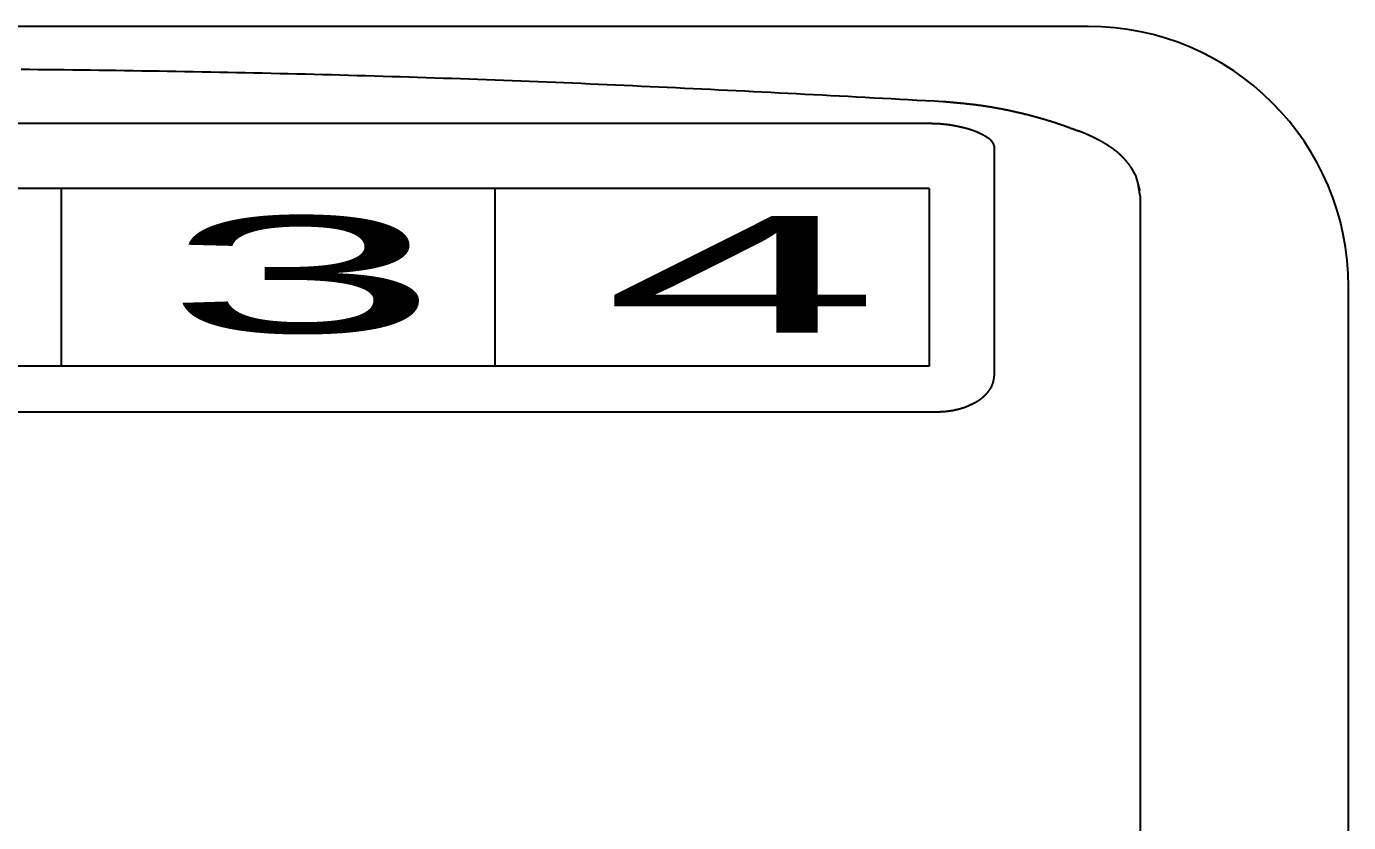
# Model space of a CAD drawing. Extents: x 79 to 365, y 158 to 362.
# Drawn here: x 130.68 to 153.53, y 342.99 to 356.74 of the extents above; entities that cross this region are included whole.
import ezdxf

# ---------------------------------------------------------------- set-up
doc = ezdxf.new("R2010")
doc.units = 0
doc.layers.get('0').update_dxf_attribs({"linetype": 'CONTINUOUS'})
doc.styles.add('MSゴシック', font='txt')

msp = doc.modelspace()

# ---------------------------------------------------------------- linework, layer by layer
at = {"color": 7, "linetype": 'CONTINUOUS'}
for p, q in [((149.031, 356.744), (106.031, 356.744)), ((146.281, 353.944), (108.781, 353.944)), ((149.931, 353.816), (149.931, 334.499)), ((153.531, 308.244), (153.531, 352.244))]:
    msp.add_line(p, q, dxfattribs=at)
at = {"linetype": 'CONTINUOUS'}
for p, q in [((146.179, 355.065), (108.883, 355.065)), ((147.413, 350.74), (147.413, 354.661)), ((131.281, 350.877), (131.281, 353.944)), ((138.781, 350.877), (138.781, 353.944)), ((146.281, 353.944), (146.281, 350.877)), ((149.931, 353.816), (149.898, 353.985)), ((146.281, 350.877), (108.781, 350.877)), ((108.873, 350.088), (146.189, 350.088))]:
    msp.add_line(p, q, dxfattribs=at)
at = {"color": 7}
for points in [[(130.585, 356.005, 0), (130.734, 356.004, 0), (130.883, 356.002, 0), (131.032, 356.001, 0), (131.181, 355.999, 0), (131.33, 355.998, 0), (131.479, 355.996, 0), (131.628, 355.994, 0), (131.777, 355.992, 0), (131.926, 355.99, 0), (132.075, 355.988, 0), (132.224, 355.986, 0), (132.373, 355.984, 0), (132.522, 355.982, 0), (132.671, 355.98, 0), (132.82, 355.977, 0), (132.969, 355.975, 0), (133.118, 355.973, 0), (133.267, 355.97, 0), (133.416, 355.967, 0), (133.565, 355.965, 0), (133.714, 355.962, 0), (133.863, 355.959, 0), (134.012, 355.956, 0), (134.161, 355.953, 0), (134.31, 355.95, 0), (134.459, 355.947, 0), (134.608, 355.944, 0), (134.757, 355.941, 0), (134.906, 355.937, 0), (135.055, 355.934, 0), (135.204, 355.93, 0), (135.352, 355.927, 0), (135.501, 355.923, 0), (135.65, 355.919, 0), (135.799, 355.915, 0), (135.948, 355.912, 0), (136.097, 355.908, 0), (136.246, 355.903, 0), (136.395, 355.899, 0), (136.544, 355.895, 0), (136.693, 355.891, 0), (136.842, 355.886, 0), (136.991, 355.882, 0), (137.14, 355.877, 0), (137.289, 355.873, 0), (137.437, 355.868, 0), (137.586, 355.863, 0), (137.735, 355.858, 0), (137.884, 355.853, 0), (138.033, 355.848, 0), (138.182, 355.843, 0), (138.331, 355.838, 0), (138.48, 355.832, 0), (138.629, 355.827, 0), (138.778, 355.821, 0), (138.926, 355.816, 0), (139.075, 355.81, 0), (139.224, 355.804, 0), (139.373, 355.799, 0), (139.522, 355.793, 0), (139.671, 355.787, 0), (139.82, 355.78, 0), (139.968, 355.774, 0), (140.117, 355.768, 0), (140.266, 355.762, 0), (140.415, 355.755, 0), (140.564, 355.749, 0), (140.713, 355.742, 0), (140.862, 355.735, 0), (141.01, 355.729, 0), (141.159, 355.722, 0), (141.308, 355.715, 0), (141.457, 355.708, 0), (141.606, 355.701, 0), (141.755, 355.694, 0), (141.903, 355.687, 0), (142.052, 355.68, 0), (142.201, 355.673, 0), (142.35, 355.666, 0), (142.499, 355.658, 0), (142.647, 355.651, 0), (142.796, 355.644, 0), (142.945, 355.636, 0), (143.094, 355.629, 0), (143.243, 355.621, 0), (143.391, 355.614, 0), (143.54, 355.606, 0), (143.689, 355.599, 0), (143.838, 355.591, 0), (143.987, 355.583, 0), (144.135, 355.576, 0), (144.284, 355.568, 0), (144.433, 355.56, 0), (144.582, 355.552, 0), (144.731, 355.544, 0), (144.879, 355.537, 0), (145.028, 355.529, 0), (145.177, 355.521, 0), (145.326, 355.513, 0), (145.474, 355.505, 0), (145.623, 355.497, 0), (145.772, 355.489, 0), (145.921, 355.481, 0), (146.07, 355.473, 0), (146.218, 355.465, 0), (146.367, 355.457, 0), (146.516, 355.449, 0)], [(146.516, 355.449, 0), (146.527, 355.449, 0), (146.538, 355.448, 0), (146.548, 355.447, 0), (146.559, 355.446, 0), (146.57, 355.445, 0), (146.581, 355.444, 0), (146.592, 355.443, 0), (146.603, 355.442, 0), (146.613, 355.441, 0), (146.624, 355.44, 0), (146.635, 355.439, 0), (146.646, 355.438, 0), (146.657, 355.437, 0), (146.668, 355.436, 0), (146.678, 355.435, 0), (146.689, 355.434, 0), (146.7, 355.433, 0), (146.711, 355.432, 0), (146.722, 355.431, 0), (146.733, 355.43, 0), (146.743, 355.43, 0), (146.754, 355.429, 0), (146.765, 355.427, 0), (146.776, 355.426, 0), (146.787, 355.425, 0), (146.797, 355.424, 0), (146.808, 355.423, 0), (146.819, 355.422, 0), (146.83, 355.421, 0), (146.841, 355.42, 0), (146.851, 355.419, 0), (146.862, 355.418, 0), (146.873, 355.417, 0), (146.884, 355.416, 0), (146.895, 355.415, 0), (146.906, 355.414, 0), (146.916, 355.413, 0), (146.927, 355.411, 0), (146.938, 355.41, 0), (146.949, 355.409, 0), (146.96, 355.408, 0), (146.97, 355.407, 0), (146.981, 355.406, 0), (146.992, 355.404, 0), (147.003, 355.403, 0), (147.014, 355.402, 0), (147.024, 355.401, 0), (147.035, 355.399, 0), (147.046, 355.398, 0), (147.057, 355.397, 0), (147.067, 355.396, 0), (147.078, 355.394, 0), (147.089, 355.393, 0), (147.1, 355.392, 0), (147.111, 355.39, 0), (147.121, 355.389, 0), (147.132, 355.387, 0), (147.143, 355.386, 0), (147.154, 355.384, 0), (147.164, 355.383, 0), (147.175, 355.382, 0), (147.186, 355.38, 0), (147.197, 355.379, 0), (147.207, 355.377, 0), (147.218, 355.375, 0), (147.229, 355.374, 0), (147.24, 355.372, 0), (147.25, 355.371, 0), (147.261, 355.369, 0), (147.272, 355.367, 0), (147.283, 355.366, 0), (147.293, 355.364, 0), (147.304, 355.362, 0), (147.315, 355.361, 0), (147.325, 355.359, 0), (147.336, 355.357, 0), (147.347, 355.355, 0), (147.358, 355.354, 0), (147.368, 355.352, 0), (147.379, 355.35, 0), (147.39, 355.348, 0), (147.4, 355.346, 0), (147.411, 355.345, 0), (147.422, 355.343, 0), (147.433, 355.341, 0), (147.443, 355.339, 0), (147.454, 355.337, 0), (147.465, 355.335, 0), (147.475, 355.333, 0), (147.486, 355.331, 0), (147.497, 355.329, 0), (147.507, 355.327, 0), (147.518, 355.325, 0), (147.529, 355.323, 0), (147.539, 355.321, 0), (147.55, 355.319, 0), (147.561, 355.317, 0), (147.571, 355.314, 0), (147.582, 355.312, 0), (147.593, 355.31, 0), (147.603, 355.308, 0), (147.614, 355.306, 0), (147.625, 355.304, 0), (147.635, 355.301, 0), (147.646, 355.299, 0), (147.657, 355.297, 0), (147.667, 355.295, 0), (147.678, 355.292, 0), (147.688, 355.29, 0), (147.699, 355.288, 0), (147.71, 355.285, 0), (147.72, 355.283, 0), (147.731, 355.281, 0), (147.741, 355.278, 0), (147.752, 355.276, 0), (147.763, 355.274, 0), (147.773, 355.271, 0), (147.784, 355.269, 0), (147.795, 355.266, 0), (147.805, 355.264, 0), (147.816, 355.262, 0), (147.826, 355.259, 0), (147.837, 355.257, 0), (147.847, 355.254, 0), (147.858, 355.252, 0), (147.869, 355.249, 0), (147.879, 355.247, 0), (147.89, 355.244, 0), (147.9, 355.242, 0), (147.911, 355.239, 0), (147.921, 355.236, 0), (147.932, 355.234, 0), (147.943, 355.231, 0), (147.953, 355.229, 0), (147.964, 355.226, 0), (147.974, 355.223, 0), (147.985, 355.221, 0), (147.995, 355.218, 0), (148.006, 355.215, 0), (148.016, 355.213, 0), (148.027, 355.21, 0), (148.037, 355.207, 0), (148.048, 355.204, 0), (148.058, 355.202, 0), (148.069, 355.199, 0), (148.079, 355.196, 0), (148.09, 355.193, 0), (148.1, 355.19, 0), (148.111, 355.188, 0), (148.121, 355.185, 0), (148.132, 355.182, 0), (148.142, 355.179, 0), (148.153, 355.176, 0), (148.163, 355.173, 0), (148.174, 355.17, 0), (148.184, 355.167, 0), (148.195, 355.164, 0), (148.205, 355.161, 0), (148.216, 355.158, 0), (148.226, 355.155, 0), (148.236, 355.152, 0), (148.247, 355.149, 0), (148.257, 355.146, 0), (148.268, 355.143, 0), (148.278, 355.14, 0), (148.289, 355.137, 0), (148.299, 355.134, 0), (148.309, 355.131, 0), (148.32, 355.127, 0), (148.33, 355.124, 0), (148.341, 355.121, 0), (148.351, 355.118, 0), (148.361, 355.115, 0), (148.372, 355.111, 0), (148.382, 355.108, 0), (148.392, 355.105, 0), (148.403, 355.102, 0), (148.413, 355.098, 0), (148.423, 355.095, 0), (148.434, 355.092, 0), (148.444, 355.088, 0), (148.454, 355.085, 0), (148.465, 355.082, 0), (148.475, 355.078, 0), (148.485, 355.075, 0), (148.496, 355.071, 0), (148.506, 355.068, 0), (148.516, 355.064, 0), (148.526, 355.061, 0), (148.537, 355.057, 0), (148.547, 355.054, 0), (148.557, 355.05, 0), (148.568, 355.047, 0), (148.578, 355.043, 0), (148.588, 355.039, 0), (148.598, 355.036, 0), (148.609, 355.032, 0), (148.619, 355.029, 0), (148.629, 355.025, 0), (148.639, 355.021, 0), (148.649, 355.018, 0), (148.66, 355.014, 0), (148.67, 355.01, 0), (148.68, 355.007, 0), (148.69, 355.003, 0), (148.701, 354.999, 0), (148.711, 354.996, 0), (148.721, 354.992, 0), (148.731, 354.988, 0), (148.741, 354.984, 0), (148.752, 354.981, 0), (148.762, 354.977, 0), (148.772, 354.973, 0), (148.782, 354.969, 0), (148.792, 354.966, 0), (148.803, 354.962, 0), (148.813, 354.958, 0), (148.823, 354.954, 0), (148.833, 354.951, 0), (148.843, 354.947, 0), (148.854, 354.943, 0), (148.864, 354.939, 0), (148.874, 354.936, 0)], [(149.773, 354.311, 0), (149.77, 354.315, 0), (149.767, 354.319, 0), (149.764, 354.323, 0), (149.761, 354.327, 0), (149.758, 354.331, 0), (149.755, 354.335, 0), (149.752, 354.339, 0), (149.749, 354.343, 0), (149.746, 354.347, 0), (149.743, 354.351, 0), (149.74, 354.355, 0), (149.737, 354.359, 0), (149.734, 354.363, 0), (149.731, 354.367, 0), (149.728, 354.371, 0), (149.724, 354.375, 0), (149.721, 354.379, 0), (149.718, 354.382, 0), (149.715, 354.386, 0), (149.712, 354.39, 0), (149.709, 354.394, 0), (149.706, 354.398, 0), (149.703, 354.402, 0), (149.7, 354.406, 0), (149.696, 354.409, 0), (149.693, 354.413, 0), (149.69, 354.417, 0), (149.687, 354.421, 0), (149.684, 354.425, 0), (149.681, 354.428, 0), (149.677, 354.432, 0), (149.674, 354.436, 0), (149.671, 354.44, 0), (149.668, 354.443, 0), (149.664, 354.447, 0), (149.661, 354.451, 0), (149.658, 354.454, 0), (149.654, 354.458, 0), (149.651, 354.462, 0), (149.647, 354.465, 0), (149.644, 354.469, 0), (149.641, 354.473, 0), (149.637, 354.476, 0), (149.634, 354.48, 0), (149.63, 354.483, 0), (149.627, 354.487, 0), (149.623, 354.49, 0), (149.62, 354.494, 0), (149.616, 354.497, 0), (149.613, 354.501, 0), (149.609, 354.504, 0), (149.606, 354.508, 0), (149.602, 354.511, 0), (149.598, 354.514, 0), (149.595, 354.518, 0), (149.591, 354.521, 0), (149.588, 354.525, 0), (149.584, 354.528, 0), (149.58, 354.531, 0), (149.576, 354.535, 0), (149.573, 354.538, 0), (149.569, 354.541, 0), (149.565, 354.545, 0), (149.562, 354.548, 0), (149.558, 354.551, 0), (149.554, 354.554, 0), (149.55, 354.557, 0), (149.546, 354.561, 0), (149.543, 354.564, 0), (149.539, 354.567, 0), (149.535, 354.57, 0), (149.531, 354.573, 0), (149.527, 354.577, 0), (149.523, 354.58, 0), (149.52, 354.583, 0), (149.516, 354.586, 0), (149.512, 354.589, 0), (149.508, 354.592, 0), (149.504, 354.595, 0), (149.5, 354.598, 0), (149.496, 354.601, 0), (149.492, 354.604, 0), (149.488, 354.607, 0), (149.484, 354.61, 0), (149.48, 354.613, 0), (149.476, 354.616, 0), (149.472, 354.619, 0), (149.468, 354.622, 0), (149.464, 354.625, 0), (149.46, 354.628, 0), (149.456, 354.631, 0), (149.452, 354.634, 0), (149.448, 354.637, 0), (149.444, 354.64, 0), (149.44, 354.643, 0), (149.435, 354.645, 0), (149.431, 354.648, 0), (149.427, 354.651, 0), (149.423, 354.654, 0), (149.419, 354.657, 0), (149.415, 354.66, 0), (149.411, 354.662, 0), (149.407, 354.665, 0), (149.402, 354.668, 0), (149.398, 354.671, 0), (149.394, 354.673, 0), (149.39, 354.676, 0), (149.386, 354.679, 0), (149.382, 354.682, 0), (149.377, 354.684, 0), (149.373, 354.687, 0), (149.369, 354.69, 0), (149.365, 354.692, 0), (149.36, 354.695, 0), (149.356, 354.698, 0), (149.352, 354.7, 0), (149.348, 354.703, 0), (149.344, 354.706, 0), (149.339, 354.708, 0), (149.335, 354.711, 0), (149.331, 354.714, 0), (149.326, 354.716, 0), (149.322, 354.719, 0), (149.318, 354.721, 0), (149.314, 354.724, 0), (149.309, 354.726, 0), (149.305, 354.729, 0), (149.301, 354.731, 0), (149.297, 354.734, 0), (149.292, 354.737, 0), (149.288, 354.739, 0), (149.284, 354.742, 0), (149.279, 354.744, 0), (149.275, 354.747, 0), (149.271, 354.749, 0), (149.266, 354.751, 0), (149.262, 354.754, 0), (149.258, 354.756, 0), (149.253, 354.759, 0), (149.249, 354.761, 0), (149.245, 354.764, 0), (149.24, 354.766, 0), (149.236, 354.768, 0), (149.232, 354.771, 0), (149.227, 354.773, 0), (149.223, 354.776, 0), (149.218, 354.778, 0), (149.214, 354.78, 0), (149.21, 354.783, 0), (149.205, 354.785, 0), (149.201, 354.787, 0), (149.196, 354.79, 0), (149.192, 354.792, 0), (149.188, 354.794, 0), (149.183, 354.797, 0), (149.179, 354.799, 0), (149.174, 354.801, 0), (149.17, 354.803, 0), (149.166, 354.806, 0), (149.161, 354.808, 0), (149.157, 354.81, 0), (149.152, 354.812, 0), (149.148, 354.815, 0), (149.143, 354.817, 0), (149.139, 354.819, 0), (149.135, 354.821, 0), (149.13, 354.824, 0), (149.126, 354.826, 0), (149.121, 354.828, 0), (149.117, 354.83, 0), (149.112, 354.832, 0), (149.108, 354.834, 0), (149.103, 354.837, 0), (149.099, 354.839, 0), (149.094, 354.841, 0), (149.09, 354.843, 0), (149.085, 354.845, 0), (149.081, 354.847, 0), (149.076, 354.849, 0), (149.072, 354.851, 0), (149.067, 354.854, 0), (149.063, 354.856, 0), (149.058, 354.858, 0), (149.054, 354.86, 0), (149.049, 354.862, 0), (149.045, 354.864, 0), (149.04, 354.866, 0), (149.036, 354.868, 0), (149.031, 354.87, 0), (149.027, 354.872, 0), (149.022, 354.874, 0), (149.018, 354.876, 0), (149.013, 354.878, 0), (149.009, 354.88, 0), (149.004, 354.882, 0), (148.999, 354.884, 0), (148.995, 354.886, 0), (148.99, 354.888, 0), (148.986, 354.89, 0), (148.981, 354.892, 0), (148.977, 354.894, 0), (148.972, 354.896, 0), (148.967, 354.898, 0), (148.963, 354.9, 0), (148.958, 354.902, 0), (148.954, 354.903, 0), (148.949, 354.905, 0), (148.945, 354.907, 0), (148.94, 354.909, 0), (148.935, 354.911, 0), (148.931, 354.913, 0), (148.926, 354.915, 0), (148.922, 354.917, 0), (148.917, 354.918, 0), (148.912, 354.92, 0), (148.908, 354.922, 0), (148.903, 354.924, 0), (148.899, 354.926, 0), (148.894, 354.928, 0), (148.889, 354.93, 0), (148.885, 354.931, 0), (148.88, 354.933, 0), (148.875, 354.935, 0)], [(149.858, 354.157, 0), (149.858, 354.158, 0), (149.857, 354.159, 0), (149.856, 354.161, 0), (149.856, 354.162, 0), (149.855, 354.163, 0), (149.854, 354.164, 0), (149.854, 354.166, 0), (149.853, 354.167, 0), (149.852, 354.168, 0), (149.852, 354.169, 0), (149.851, 354.17, 0), (149.85, 354.172, 0), (149.85, 354.173, 0), (149.849, 354.174, 0), (149.848, 354.175, 0), (149.848, 354.176, 0), (149.847, 354.178, 0), (149.846, 354.179, 0), (149.846, 354.18, 0), (149.845, 354.181, 0), (149.844, 354.183, 0), (149.844, 354.184, 0), (149.843, 354.185, 0), (149.842, 354.186, 0), (149.842, 354.187, 0), (149.841, 354.189, 0), (149.84, 354.19, 0), (149.84, 354.191, 0), (149.839, 354.192, 0), (149.838, 354.193, 0), (149.838, 354.195, 0), (149.837, 354.196, 0), (149.836, 354.197, 0), (149.836, 354.198, 0), (149.835, 354.2, 0), (149.834, 354.201, 0), (149.834, 354.202, 0), (149.833, 354.203, 0), (149.832, 354.204, 0), (149.832, 354.206, 0), (149.831, 354.207, 0), (149.83, 354.208, 0), (149.83, 354.209, 0), (149.829, 354.211, 0), (149.828, 354.212, 0), (149.827, 354.213, 0), (149.827, 354.214, 0), (149.826, 354.215, 0), (149.825, 354.217, 0), (149.825, 354.218, 0), (149.824, 354.219, 0), (149.823, 354.22, 0), (149.823, 354.221, 0), (149.822, 354.223, 0), (149.821, 354.224, 0), (149.821, 354.225, 0), (149.82, 354.226, 0), (149.819, 354.228, 0), (149.819, 354.229, 0), (149.818, 354.23, 0), (149.817, 354.231, 0), (149.817, 354.232, 0), (149.816, 354.234, 0), (149.815, 354.235, 0), (149.815, 354.236, 0), (149.814, 354.237, 0), (149.813, 354.239, 0), (149.813, 354.24, 0), (149.812, 354.241, 0), (149.811, 354.242, 0), (149.811, 354.243, 0), (149.81, 354.245, 0), (149.809, 354.246, 0), (149.809, 354.247, 0), (149.808, 354.248, 0), (149.807, 354.249, 0), (149.807, 354.251, 0), (149.806, 354.252, 0), (149.805, 354.253, 0), (149.805, 354.254, 0), (149.804, 354.256, 0), (149.803, 354.257, 0), (149.803, 354.258, 0), (149.802, 354.259, 0), (149.801, 354.26, 0), (149.801, 354.262, 0), (149.8, 354.263, 0), (149.799, 354.264, 0), (149.798, 354.265, 0), (149.798, 354.266, 0), (149.797, 354.268, 0), (149.796, 354.269, 0), (149.796, 354.27, 0), (149.795, 354.271, 0), (149.794, 354.273, 0), (149.794, 354.274, 0), (149.793, 354.275, 0), (149.792, 354.276, 0), (149.792, 354.277, 0), (149.791, 354.279, 0), (149.79, 354.28, 0), (149.79, 354.281, 0), (149.789, 354.282, 0), (149.788, 354.284, 0), (149.788, 354.285, 0), (149.787, 354.286, 0), (149.786, 354.287, 0), (149.786, 354.288, 0), (149.785, 354.29, 0), (149.784, 354.291, 0), (149.784, 354.292, 0), (149.783, 354.293, 0), (149.782, 354.294, 0), (149.782, 354.296, 0), (149.781, 354.297, 0), (149.78, 354.298, 0), (149.78, 354.299, 0), (149.779, 354.301, 0), (149.778, 354.302, 0), (149.778, 354.303, 0), (149.777, 354.304, 0), (149.776, 354.305, 0), (149.776, 354.307, 0), (149.775, 354.308, 0), (149.774, 354.309, 0), (149.774, 354.31, 0), (149.773, 354.311, 0)], [(149.925, 353.912, 0), (149.925, 353.914, 0), (149.924, 353.916, 0), (149.924, 353.918, 0), (149.923, 353.92, 0), (149.923, 353.921, 0), (149.922, 353.923, 0), (149.922, 353.925, 0), (149.921, 353.927, 0), (149.921, 353.929, 0), (149.92, 353.931, 0), (149.92, 353.933, 0), (149.919, 353.935, 0), (149.918, 353.937, 0), (149.918, 353.939, 0), (149.917, 353.941, 0), (149.917, 353.943, 0), (149.916, 353.945, 0), (149.916, 353.947, 0), (149.915, 353.949, 0), (149.915, 353.95, 0), (149.914, 353.952, 0), (149.914, 353.954, 0), (149.913, 353.956, 0), (149.913, 353.958, 0), (149.912, 353.96, 0), (149.912, 353.962, 0), (149.911, 353.964, 0), (149.911, 353.966, 0), (149.91, 353.968, 0), (149.91, 353.97, 0), (149.909, 353.972, 0), (149.908, 353.974, 0), (149.908, 353.976, 0), (149.907, 353.977, 0), (149.907, 353.979, 0), (149.906, 353.981, 0), (149.906, 353.983, 0), (149.905, 353.985, 0), (149.905, 353.987, 0), (149.904, 353.989, 0), (149.904, 353.991, 0), (149.903, 353.993, 0), (149.903, 353.995, 0), (149.902, 353.997, 0), (149.902, 353.999, 0), (149.901, 354.001, 0), (149.901, 354.003, 0), (149.9, 354.004, 0), (149.9, 354.006, 0), (149.899, 354.008, 0), (149.898, 354.01, 0), (149.898, 354.012, 0), (149.897, 354.014, 0), (149.897, 354.016, 0), (149.896, 354.018, 0), (149.896, 354.02, 0), (149.895, 354.022, 0), (149.895, 354.024, 0), (149.894, 354.026, 0), (149.894, 354.028, 0), (149.893, 354.03, 0), (149.893, 354.032, 0), (149.892, 354.033, 0), (149.892, 354.035, 0), (149.891, 354.037, 0), (149.891, 354.039, 0), (149.89, 354.041, 0), (149.89, 354.043, 0), (149.889, 354.045, 0), (149.888, 354.047, 0), (149.888, 354.049, 0), (149.887, 354.051, 0), (149.887, 354.053, 0), (149.886, 354.055, 0), (149.886, 354.057, 0), (149.885, 354.059, 0), (149.885, 354.06, 0), (149.884, 354.062, 0), (149.884, 354.064, 0), (149.883, 354.066, 0), (149.883, 354.068, 0), (149.882, 354.07, 0), (149.882, 354.072, 0), (149.881, 354.074, 0), (149.881, 354.076, 0), (149.88, 354.078, 0), (149.88, 354.08, 0), (149.879, 354.082, 0), (149.878, 354.084, 0), (149.878, 354.086, 0), (149.877, 354.088, 0), (149.877, 354.089, 0), (149.876, 354.091, 0), (149.876, 354.093, 0), (149.875, 354.095, 0), (149.875, 354.097, 0), (149.874, 354.099, 0), (149.874, 354.101, 0), (149.873, 354.103, 0), (149.873, 354.105, 0), (149.872, 354.107, 0), (149.872, 354.109, 0), (149.871, 354.111, 0), (149.871, 354.113, 0), (149.87, 354.115, 0), (149.87, 354.116, 0), (149.869, 354.118, 0), (149.868, 354.12, 0), (149.868, 354.122, 0), (149.867, 354.124, 0), (149.867, 354.126, 0), (149.866, 354.128, 0), (149.866, 354.13, 0), (149.865, 354.132, 0), (149.865, 354.134, 0), (149.864, 354.136, 0), (149.864, 354.138, 0), (149.863, 354.14, 0), (149.863, 354.142, 0), (149.862, 354.143, 0), (149.862, 354.145, 0), (149.861, 354.147, 0), (149.861, 354.149, 0), (149.86, 354.151, 0), (149.86, 354.153, 0), (149.859, 354.155, 0), (149.858, 354.157, 0)]]:
    msp.add_polyline3d(points, dxfattribs=at)
for points in [[(146.341, 355.064, 0), (146.341, 355.064, 0), (146.34, 355.064, 0), (146.339, 355.064, 0), (146.338, 355.064, 0), (146.337, 355.064, 0), (146.336, 355.064, 0), (146.335, 355.065, 0), (146.335, 355.065, 0), (146.334, 355.065, 0), (146.333, 355.065, 0), (146.332, 355.065, 0), (146.331, 355.065, 0), (146.33, 355.065, 0), (146.33, 355.065, 0), (146.329, 355.065, 0), (146.328, 355.065, 0), (146.327, 355.065, 0), (146.326, 355.065, 0), (146.325, 355.065, 0), (146.324, 355.065, 0), (146.324, 355.065, 0), (146.323, 355.065, 0), (146.322, 355.065, 0), (146.321, 355.065, 0), (146.32, 355.065, 0), (146.319, 355.065, 0), (146.318, 355.065, 0), (146.318, 355.065, 0), (146.317, 355.065, 0), (146.316, 355.065, 0), (146.315, 355.065, 0), (146.314, 355.065, 0), (146.313, 355.065, 0), (146.313, 355.065, 0), (146.312, 355.065, 0), (146.311, 355.065, 0), (146.31, 355.065, 0), (146.309, 355.065, 0), (146.308, 355.065, 0), (146.307, 355.065, 0), (146.307, 355.065, 0), (146.306, 355.065, 0), (146.305, 355.065, 0), (146.304, 355.065, 0), (146.303, 355.065, 0), (146.302, 355.065, 0), (146.302, 355.065, 0), (146.301, 355.065, 0), (146.3, 355.065, 0), (146.299, 355.065, 0), (146.298, 355.065, 0), (146.297, 355.065, 0), (146.296, 355.065, 0), (146.296, 355.065, 0), (146.295, 355.065, 0), (146.294, 355.065, 0), (146.293, 355.065, 0), (146.292, 355.065, 0), (146.291, 355.065, 0), (146.29, 355.065, 0), (146.29, 355.065, 0), (146.289, 355.065, 0), (146.288, 355.065, 0), (146.287, 355.065, 0), (146.286, 355.065, 0), (146.285, 355.065, 0), (146.285, 355.065, 0), (146.284, 355.065, 0), (146.283, 355.065, 0), (146.282, 355.065, 0), (146.281, 355.065, 0), (146.28, 355.065, 0), (146.279, 355.065, 0), (146.279, 355.065, 0), (146.278, 355.065, 0), (146.277, 355.065, 0), (146.276, 355.065, 0), (146.275, 355.065, 0), (146.274, 355.065, 0), (146.274, 355.065, 0), (146.273, 355.065, 0), (146.272, 355.065, 0), (146.271, 355.065, 0), (146.27, 355.065, 0), (146.269, 355.065, 0), (146.268, 355.065, 0), (146.268, 355.065, 0), (146.267, 355.065, 0), (146.266, 355.065, 0), (146.265, 355.065, 0), (146.264, 355.065, 0), (146.263, 355.065, 0), (146.262, 355.065, 0), (146.262, 355.065, 0), (146.261, 355.065, 0), (146.26, 355.065, 0), (146.259, 355.065, 0), (146.258, 355.065, 0), (146.257, 355.065, 0), (146.257, 355.065, 0), (146.256, 355.065, 0), (146.255, 355.065, 0), (146.254, 355.065, 0), (146.253, 355.065, 0), (146.252, 355.065, 0), (146.251, 355.065, 0), (146.251, 355.065, 0), (146.25, 355.065, 0), (146.249, 355.065, 0), (146.248, 355.065, 0), (146.247, 355.065, 0), (146.246, 355.065, 0), (146.246, 355.065, 0), (146.245, 355.065, 0), (146.244, 355.065, 0), (146.243, 355.065, 0), (146.242, 355.065, 0), (146.241, 355.065, 0), (146.24, 355.065, 0), (146.24, 355.065, 0), (146.239, 355.065, 0), (146.238, 355.065, 0), (146.237, 355.065, 0), (146.236, 355.066, 0), (146.235, 355.066, 0), (146.234, 355.066, 0), (146.234, 355.066, 0), (146.233, 355.066, 0), (146.232, 355.066, 0), (146.231, 355.066, 0), (146.23, 355.066, 0), (146.229, 355.066, 0), (146.229, 355.066, 0), (146.228, 355.066, 0), (146.227, 355.066, 0), (146.226, 355.066, 0), (146.225, 355.066, 0), (146.224, 355.066, 0), (146.223, 355.066, 0), (146.223, 355.066, 0), (146.222, 355.066, 0), (146.221, 355.066, 0), (146.22, 355.066, 0), (146.219, 355.066, 0), (146.218, 355.066, 0), (146.218, 355.066, 0), (146.217, 355.066, 0), (146.216, 355.066, 0), (146.215, 355.065, 0), (146.214, 355.065, 0), (146.213, 355.065, 0), (146.212, 355.065, 0), (146.212, 355.065, 0), (146.211, 355.065, 0), (146.21, 355.065, 0), (146.209, 355.065, 0), (146.208, 355.065, 0), (146.207, 355.065, 0), (146.206, 355.065, 0), (146.206, 355.065, 0), (146.205, 355.065, 0), (146.204, 355.065, 0), (146.203, 355.065, 0), (146.202, 355.065, 0), (146.201, 355.065, 0), (146.201, 355.065, 0), (146.2, 355.065, 0), (146.199, 355.065, 0), (146.198, 355.065, 0), (146.197, 355.065, 0), (146.196, 355.065, 0), (146.195, 355.065, 0), (146.195, 355.065, 0), (146.194, 355.065, 0), (146.193, 355.065, 0), (146.192, 355.065, 0), (146.191, 355.065, 0), (146.19, 355.065, 0), (146.189, 355.065, 0), (146.189, 355.065, 0), (146.188, 355.065, 0), (146.187, 355.065, 0), (146.186, 355.065, 0), (146.185, 355.065, 0), (146.184, 355.065, 0), (146.184, 355.065, 0), (146.183, 355.065, 0), (146.182, 355.065, 0), (146.181, 355.065, 0), (146.18, 355.065, 0), (146.179, 355.065, 0)], [(146.694, 355.032, 0), (146.692, 355.032, 0), (146.691, 355.033, 0), (146.689, 355.033, 0), (146.688, 355.033, 0), (146.686, 355.033, 0), (146.684, 355.033, 0), (146.683, 355.034, 0), (146.681, 355.034, 0), (146.68, 355.034, 0), (146.678, 355.034, 0), (146.677, 355.035, 0), (146.675, 355.035, 0), (146.673, 355.035, 0), (146.672, 355.035, 0), (146.67, 355.036, 0), (146.669, 355.036, 0), (146.667, 355.036, 0), (146.666, 355.036, 0), (146.664, 355.037, 0), (146.662, 355.037, 0), (146.661, 355.037, 0), (146.659, 355.037, 0), (146.658, 355.038, 0), (146.656, 355.038, 0), (146.655, 355.038, 0), (146.653, 355.038, 0), (146.651, 355.039, 0), (146.65, 355.039, 0), (146.648, 355.039, 0), (146.647, 355.039, 0), (146.645, 355.04, 0), (146.644, 355.04, 0), (146.642, 355.04, 0), (146.64, 355.04, 0), (146.639, 355.04, 0), (146.637, 355.041, 0), (146.636, 355.041, 0), (146.634, 355.041, 0), (146.633, 355.041, 0), (146.631, 355.042, 0), (146.629, 355.042, 0), (146.628, 355.042, 0), (146.626, 355.042, 0), (146.625, 355.043, 0), (146.623, 355.043, 0), (146.622, 355.043, 0), (146.62, 355.043, 0), (146.618, 355.043, 0), (146.617, 355.044, 0), (146.615, 355.044, 0), (146.614, 355.044, 0), (146.612, 355.044, 0), (146.611, 355.044, 0), (146.609, 355.045, 0), (146.607, 355.045, 0), (146.606, 355.045, 0), (146.604, 355.045, 0), (146.603, 355.046, 0), (146.601, 355.046, 0), (146.6, 355.046, 0), (146.598, 355.046, 0), (146.596, 355.046, 0), (146.595, 355.047, 0), (146.593, 355.047, 0), (146.592, 355.047, 0), (146.59, 355.047, 0), (146.589, 355.047, 0), (146.587, 355.048, 0), (146.585, 355.048, 0), (146.584, 355.048, 0), (146.582, 355.048, 0), (146.581, 355.048, 0), (146.579, 355.049, 0), (146.578, 355.049, 0), (146.576, 355.049, 0), (146.574, 355.049, 0), (146.573, 355.049, 0), (146.571, 355.049, 0), (146.57, 355.05, 0), (146.568, 355.05, 0), (146.566, 355.05, 0), (146.565, 355.05, 0), (146.563, 355.05, 0), (146.562, 355.05, 0), (146.56, 355.051, 0), (146.559, 355.051, 0), (146.557, 355.051, 0), (146.555, 355.051, 0), (146.554, 355.051, 0), (146.552, 355.052, 0), (146.551, 355.052, 0), (146.549, 355.052, 0), (146.548, 355.052, 0), (146.546, 355.052, 0), (146.544, 355.052, 0), (146.543, 355.052, 0), (146.541, 355.053, 0), (146.54, 355.053, 0), (146.538, 355.053, 0), (146.536, 355.053, 0), (146.535, 355.053, 0), (146.533, 355.053, 0), (146.532, 355.054, 0), (146.53, 355.054, 0), (146.529, 355.054, 0), (146.527, 355.054, 0), (146.525, 355.054, 0), (146.524, 355.054, 0), (146.522, 355.054, 0), (146.521, 355.055, 0), (146.519, 355.055, 0), (146.517, 355.055, 0), (146.516, 355.055, 0), (146.514, 355.055, 0), (146.513, 355.055, 0), (146.511, 355.055, 0), (146.51, 355.056, 0), (146.508, 355.056, 0), (146.506, 355.056, 0), (146.505, 355.056, 0), (146.503, 355.056, 0), (146.502, 355.056, 0), (146.5, 355.056, 0), (146.498, 355.057, 0), (146.497, 355.057, 0), (146.495, 355.057, 0), (146.494, 355.057, 0), (146.492, 355.057, 0), (146.491, 355.057, 0), (146.489, 355.057, 0), (146.487, 355.057, 0), (146.486, 355.058, 0), (146.484, 355.058, 0), (146.483, 355.058, 0), (146.481, 355.058, 0), (146.479, 355.058, 0), (146.478, 355.058, 0), (146.476, 355.058, 0), (146.475, 355.058, 0), (146.473, 355.059, 0), (146.472, 355.059, 0), (146.47, 355.059, 0), (146.468, 355.059, 0), (146.467, 355.059, 0), (146.465, 355.059, 0), (146.464, 355.059, 0), (146.462, 355.059, 0), (146.46, 355.059, 0), (146.459, 355.06, 0), (146.457, 355.06, 0), (146.456, 355.06, 0), (146.454, 355.06, 0), (146.453, 355.06, 0), (146.451, 355.06, 0), (146.449, 355.06, 0), (146.448, 355.06, 0), (146.446, 355.06, 0), (146.445, 355.06, 0), (146.443, 355.061, 0), (146.441, 355.061, 0), (146.44, 355.061, 0), (146.438, 355.061, 0), (146.437, 355.061, 0), (146.435, 355.061, 0), (146.433, 355.061, 0), (146.432, 355.061, 0), (146.43, 355.061, 0), (146.429, 355.061, 0), (146.427, 355.061, 0), (146.426, 355.061, 0), (146.424, 355.062, 0), (146.422, 355.062, 0), (146.421, 355.062, 0), (146.419, 355.062, 0), (146.418, 355.062, 0), (146.416, 355.062, 0), (146.414, 355.062, 0), (146.413, 355.062, 0), (146.411, 355.062, 0), (146.41, 355.062, 0), (146.408, 355.062, 0), (146.407, 355.062, 0), (146.405, 355.062, 0), (146.403, 355.062, 0), (146.402, 355.063, 0), (146.4, 355.063, 0), (146.399, 355.063, 0), (146.397, 355.063, 0), (146.395, 355.063, 0), (146.394, 355.063, 0), (146.392, 355.063, 0), (146.391, 355.063, 0), (146.389, 355.063, 0), (146.387, 355.063, 0), (146.386, 355.063, 0), (146.384, 355.063, 0), (146.383, 355.063, 0), (146.381, 355.063, 0), (146.38, 355.063, 0), (146.378, 355.063, 0), (146.376, 355.063, 0), (146.375, 355.063, 0), (146.373, 355.064, 0), (146.372, 355.064, 0), (146.37, 355.064, 0), (146.368, 355.064, 0), (146.367, 355.064, 0), (146.365, 355.064, 0), (146.364, 355.064, 0), (146.362, 355.064, 0), (146.36, 355.064, 0), (146.359, 355.064, 0), (146.357, 355.064, 0), (146.356, 355.064, 0), (146.354, 355.064, 0), (146.353, 355.064, 0), (146.351, 355.064, 0), (146.349, 355.064, 0), (146.348, 355.064, 0), (146.346, 355.064, 0), (146.345, 355.064, 0), (146.343, 355.064, 0), (146.341, 355.064, 0)], [(147.413, 354.661, 0), (147.412, 354.664, 0), (147.411, 354.667, 0), (147.41, 354.671, 0), (147.409, 354.674, 0), (147.408, 354.677, 0), (147.407, 354.68, 0), (147.406, 354.683, 0), (147.404, 354.687, 0), (147.403, 354.69, 0), (147.402, 354.693, 0), (147.401, 354.696, 0), (147.4, 354.699, 0), (147.399, 354.702, 0), (147.398, 354.705, 0), (147.397, 354.709, 0), (147.395, 354.712, 0), (147.394, 354.715, 0), (147.393, 354.718, 0), (147.391, 354.721, 0), (147.39, 354.724, 0), (147.388, 354.727, 0), (147.387, 354.729, 0), (147.385, 354.732, 0), (147.384, 354.735, 0), (147.382, 354.738, 0), (147.38, 354.741, 0), (147.379, 354.743, 0), (147.377, 354.746, 0), (147.375, 354.749, 0), (147.373, 354.751, 0), (147.371, 354.754, 0), (147.369, 354.757, 0), (147.367, 354.759, 0), (147.365, 354.762, 0), (147.363, 354.764, 0), (147.361, 354.767, 0), (147.358, 354.769, 0), (147.356, 354.771, 0), (147.354, 354.774, 0), (147.352, 354.776, 0), (147.349, 354.778, 0), (147.347, 354.781, 0), (147.344, 354.783, 0), (147.342, 354.785, 0), (147.339, 354.787, 0), (147.337, 354.789, 0), (147.334, 354.791, 0), (147.331, 354.794, 0), (147.329, 354.796, 0), (147.326, 354.798, 0), (147.323, 354.8, 0), (147.321, 354.802, 0), (147.318, 354.804, 0), (147.315, 354.806, 0), (147.313, 354.808, 0), (147.31, 354.81, 0), (147.307, 354.812, 0), (147.304, 354.814, 0), (147.301, 354.815, 0), (147.298, 354.817, 0), (147.296, 354.819, 0), (147.293, 354.821, 0), (147.29, 354.823, 0), (147.287, 354.825, 0), (147.284, 354.827, 0), (147.281, 354.828, 0), (147.279, 354.83, 0), (147.276, 354.832, 0), (147.273, 354.834, 0), (147.27, 354.836, 0), (147.267, 354.837, 0), (147.264, 354.839, 0), (147.261, 354.841, 0), (147.258, 354.843, 0), (147.256, 354.844, 0), (147.253, 354.846, 0), (147.25, 354.848, 0), (147.247, 354.849, 0), (147.244, 354.851, 0), (147.241, 354.853, 0), (147.238, 354.854, 0), (147.235, 354.856, 0), (147.233, 354.858, 0), (147.23, 354.859, 0), (147.227, 354.861, 0), (147.224, 354.863, 0), (147.221, 354.864, 0), (147.218, 354.866, 0), (147.215, 354.867, 0), (147.212, 354.869, 0), (147.209, 354.87, 0), (147.206, 354.872, 0), (147.204, 354.874, 0), (147.201, 354.875, 0), (147.198, 354.877, 0), (147.195, 354.878, 0), (147.192, 354.88, 0), (147.189, 354.881, 0), (147.186, 354.883, 0), (147.183, 354.884, 0), (147.18, 354.886, 0), (147.177, 354.887, 0), (147.174, 354.889, 0), (147.171, 354.89, 0), (147.168, 354.891, 0), (147.165, 354.893, 0), (147.162, 354.894, 0), (147.159, 354.896, 0), (147.156, 354.897, 0), (147.154, 354.898, 0), (147.151, 354.9, 0), (147.148, 354.901, 0), (147.145, 354.903, 0), (147.142, 354.904, 0), (147.139, 354.905, 0), (147.136, 354.907, 0), (147.133, 354.908, 0), (147.13, 354.909, 0), (147.127, 354.911, 0), (147.124, 354.912, 0), (147.121, 354.913, 0), (147.117, 354.915, 0), (147.114, 354.916, 0), (147.111, 354.917, 0), (147.108, 354.919, 0), (147.105, 354.92, 0), (147.102, 354.921, 0), (147.099, 354.922, 0), (147.096, 354.924, 0), (147.093, 354.925, 0), (147.09, 354.926, 0), (147.087, 354.927, 0), (147.084, 354.929, 0), (147.081, 354.93, 0), (147.078, 354.931, 0), (147.075, 354.932, 0), (147.072, 354.933, 0), (147.069, 354.935, 0), (147.065, 354.936, 0), (147.062, 354.937, 0), (147.059, 354.938, 0), (147.056, 354.939, 0), (147.053, 354.94, 0), (147.05, 354.941, 0), (147.047, 354.943, 0), (147.044, 354.944, 0), (147.041, 354.945, 0), (147.037, 354.946, 0), (147.034, 354.947, 0), (147.031, 354.948, 0), (147.028, 354.949, 0), (147.025, 354.95, 0), (147.022, 354.951, 0), (147.019, 354.953, 0), (147.015, 354.954, 0), (147.012, 354.955, 0), (147.009, 354.956, 0), (147.006, 354.957, 0), (147.003, 354.958, 0), (147, 354.959, 0), (146.997, 354.96, 0), (146.993, 354.961, 0), (146.99, 354.962, 0), (146.987, 354.963, 0), (146.984, 354.964, 0), (146.981, 354.965, 0), (146.978, 354.966, 0), (146.974, 354.967, 0), (146.971, 354.968, 0), (146.968, 354.969, 0), (146.965, 354.97, 0), (146.962, 354.971, 0), (146.959, 354.972, 0), (146.955, 354.973, 0), (146.952, 354.973, 0), (146.949, 354.974, 0), (146.946, 354.975, 0), (146.943, 354.976, 0), (146.939, 354.977, 0), (146.936, 354.978, 0), (146.933, 354.979, 0), (146.93, 354.98, 0), (146.927, 354.981, 0), (146.923, 354.982, 0), (146.92, 354.982, 0), (146.917, 354.983, 0), (146.914, 354.984, 0), (146.911, 354.985, 0), (146.907, 354.986, 0), (146.904, 354.987, 0), (146.901, 354.987, 0), (146.898, 354.988, 0), (146.895, 354.989, 0), (146.891, 354.99, 0), (146.888, 354.991, 0), (146.885, 354.991, 0), (146.882, 354.992, 0), (146.878, 354.993, 0), (146.875, 354.994, 0), (146.872, 354.995, 0), (146.869, 354.995, 0), (146.866, 354.996, 0), (146.862, 354.997, 0), (146.859, 354.998, 0), (146.856, 354.998, 0), (146.853, 354.999, 0), (146.849, 355, 0), (146.846, 355.001, 0), (146.843, 355.001, 0), (146.84, 355.002, 0), (146.837, 355.003, 0), (146.833, 355.004, 0), (146.83, 355.004, 0), (146.827, 355.005, 0), (146.824, 355.006, 0), (146.82, 355.006, 0), (146.817, 355.007, 0), (146.814, 355.008, 0), (146.811, 355.008, 0), (146.807, 355.009, 0), (146.804, 355.01, 0), (146.801, 355.011, 0), (146.798, 355.011, 0), (146.794, 355.012, 0), (146.791, 355.013, 0), (146.788, 355.013, 0), (146.785, 355.014, 0), (146.782, 355.015, 0), (146.778, 355.015, 0), (146.775, 355.016, 0), (146.772, 355.017, 0), (146.769, 355.017, 0), (146.765, 355.018, 0), (146.762, 355.019, 0), (146.759, 355.019, 0), (146.756, 355.02, 0), (146.752, 355.021, 0), (146.749, 355.021, 0), (146.746, 355.022, 0), (146.743, 355.022, 0), (146.739, 355.023, 0), (146.736, 355.024, 0), (146.733, 355.024, 0), (146.73, 355.025, 0), (146.726, 355.026, 0), (146.723, 355.026, 0), (146.72, 355.027, 0), (146.717, 355.028, 0), (146.713, 355.028, 0), (146.71, 355.029, 0), (146.707, 355.029, 0), (146.704, 355.03, 0), (146.7, 355.031, 0), (146.697, 355.031, 0), (146.694, 355.032, 0)], [(146.919, 350.176, 0), (146.923, 350.178, 0), (146.926, 350.179, 0), (146.929, 350.181, 0), (146.933, 350.182, 0), (146.936, 350.183, 0), (146.939, 350.185, 0), (146.942, 350.186, 0), (146.946, 350.188, 0), (146.949, 350.189, 0), (146.952, 350.19, 0), (146.956, 350.192, 0), (146.959, 350.193, 0), (146.962, 350.195, 0), (146.965, 350.196, 0), (146.969, 350.197, 0), (146.972, 350.199, 0), (146.975, 350.2, 0), (146.979, 350.202, 0), (146.982, 350.203, 0), (146.985, 350.205, 0), (146.988, 350.206, 0), (146.992, 350.207, 0), (146.995, 350.209, 0), (146.998, 350.21, 0), (147.001, 350.212, 0), (147.005, 350.213, 0), (147.008, 350.215, 0), (147.011, 350.216, 0), (147.014, 350.218, 0), (147.018, 350.219, 0), (147.021, 350.221, 0), (147.024, 350.222, 0), (147.027, 350.224, 0), (147.03, 350.225, 0), (147.034, 350.227, 0), (147.037, 350.228, 0), (147.04, 350.23, 0), (147.043, 350.232, 0), (147.046, 350.233, 0), (147.05, 350.235, 0), (147.053, 350.236, 0), (147.056, 350.238, 0), (147.059, 350.24, 0), (147.062, 350.241, 0), (147.066, 350.243, 0), (147.069, 350.245, 0), (147.072, 350.246, 0), (147.075, 350.248, 0), (147.078, 350.25, 0), (147.081, 350.251, 0), (147.084, 350.253, 0), (147.087, 350.255, 0), (147.09, 350.256, 0), (147.094, 350.258, 0), (147.097, 350.26, 0), (147.1, 350.262, 0), (147.103, 350.264, 0), (147.106, 350.265, 0), (147.109, 350.267, 0), (147.112, 350.269, 0), (147.115, 350.271, 0), (147.118, 350.273, 0), (147.121, 350.275, 0), (147.124, 350.277, 0), (147.127, 350.279, 0), (147.13, 350.28, 0), (147.133, 350.282, 0), (147.136, 350.284, 0), (147.139, 350.286, 0), (147.142, 350.288, 0), (147.145, 350.29, 0), (147.148, 350.292, 0), (147.151, 350.294, 0), (147.154, 350.296, 0), (147.157, 350.298, 0), (147.159, 350.301, 0), (147.162, 350.303, 0), (147.165, 350.305, 0), (147.168, 350.307, 0), (147.171, 350.309, 0), (147.174, 350.311, 0), (147.177, 350.313, 0), (147.18, 350.315, 0), (147.182, 350.318, 0), (147.185, 350.32, 0), (147.188, 350.322, 0), (147.191, 350.324, 0), (147.194, 350.326, 0), (147.196, 350.329, 0), (147.199, 350.331, 0), (147.202, 350.333, 0), (147.205, 350.336, 0), (147.207, 350.338, 0), (147.21, 350.34, 0), (147.213, 350.343, 0), (147.216, 350.345, 0), (147.218, 350.347, 0), (147.221, 350.35, 0), (147.224, 350.352, 0), (147.226, 350.354, 0), (147.229, 350.357, 0), (147.232, 350.359, 0), (147.234, 350.362, 0), (147.237, 350.364, 0), (147.239, 350.367, 0), (147.242, 350.369, 0), (147.245, 350.372, 0), (147.247, 350.374, 0), (147.25, 350.377, 0), (147.252, 350.379, 0), (147.255, 350.382, 0), (147.257, 350.384, 0), (147.26, 350.387, 0), (147.262, 350.389, 0), (147.265, 350.392, 0), (147.267, 350.395, 0), (147.27, 350.397, 0), (147.272, 350.4, 0), (147.275, 350.403, 0), (147.277, 350.405, 0), (147.28, 350.408, 0), (147.282, 350.411, 0), (147.285, 350.413, 0), (147.287, 350.416, 0), (147.289, 350.419, 0), (147.292, 350.422, 0), (147.294, 350.424, 0), (147.296, 350.427, 0), (147.299, 350.43, 0), (147.301, 350.433, 0), (147.303, 350.436, 0), (147.305, 350.438, 0), (147.308, 350.441, 0), (147.31, 350.444, 0), (147.312, 350.447, 0), (147.314, 350.45, 0), (147.316, 350.453, 0), (147.319, 350.456, 0), (147.321, 350.458, 0), (147.323, 350.461, 0), (147.325, 350.464, 0), (147.327, 350.467, 0), (147.329, 350.47, 0), (147.331, 350.473, 0), (147.333, 350.476, 0), (147.335, 350.479, 0), (147.337, 350.482, 0), (147.339, 350.485, 0), (147.341, 350.488, 0), (147.343, 350.491, 0), (147.344, 350.494, 0), (147.346, 350.497, 0), (147.348, 350.501, 0), (147.35, 350.504, 0), (147.351, 350.507, 0), (147.353, 350.51, 0), (147.355, 350.513, 0), (147.357, 350.516, 0), (147.358, 350.519, 0), (147.36, 350.523, 0), (147.361, 350.526, 0), (147.363, 350.529, 0), (147.364, 350.532, 0), (147.366, 350.535, 0), (147.367, 350.539, 0), (147.369, 350.542, 0), (147.37, 350.545, 0), (147.372, 350.548, 0), (147.373, 350.552, 0), (147.374, 350.555, 0), (147.376, 350.558, 0), (147.377, 350.561, 0), (147.378, 350.565, 0), (147.379, 350.568, 0), (147.38, 350.571, 0), (147.382, 350.575, 0), (147.383, 350.578, 0), (147.384, 350.582, 0), (147.385, 350.585, 0), (147.386, 350.588, 0), (147.387, 350.592, 0), (147.388, 350.595, 0), (147.389, 350.598, 0), (147.39, 350.602, 0), (147.39, 350.605, 0), (147.391, 350.609, 0), (147.392, 350.612, 0), (147.393, 350.616, 0), (147.394, 350.619, 0), (147.395, 350.623, 0), (147.395, 350.626, 0), (147.396, 350.63, 0), (147.397, 350.633, 0), (147.397, 350.637, 0), (147.398, 350.64, 0), (147.399, 350.644, 0), (147.399, 350.647, 0), (147.4, 350.651, 0), (147.401, 350.654, 0), (147.401, 350.658, 0), (147.402, 350.661, 0), (147.403, 350.665, 0), (147.403, 350.668, 0), (147.404, 350.672, 0), (147.404, 350.675, 0), (147.405, 350.679, 0), (147.405, 350.683, 0), (147.406, 350.686, 0), (147.406, 350.69, 0), (147.407, 350.693, 0), (147.407, 350.697, 0), (147.408, 350.7, 0), (147.408, 350.704, 0), (147.409, 350.708, 0), (147.409, 350.711, 0), (147.41, 350.715, 0), (147.41, 350.718, 0), (147.41, 350.722, 0), (147.411, 350.725, 0), (147.411, 350.729, 0), (147.412, 350.733, 0), (147.412, 350.736, 0), (147.413, 350.74, 0)], [(146.341, 350.086, 0), (146.344, 350.086, 0), (146.347, 350.086, 0), (146.35, 350.086, 0), (146.354, 350.086, 0), (146.357, 350.086, 0), (146.36, 350.087, 0), (146.363, 350.087, 0), (146.366, 350.087, 0), (146.369, 350.087, 0), (146.372, 350.087, 0), (146.375, 350.087, 0), (146.378, 350.087, 0), (146.381, 350.087, 0), (146.384, 350.087, 0), (146.387, 350.087, 0), (146.391, 350.087, 0), (146.394, 350.087, 0), (146.397, 350.087, 0), (146.4, 350.088, 0), (146.403, 350.088, 0), (146.406, 350.088, 0), (146.409, 350.088, 0), (146.412, 350.088, 0), (146.415, 350.088, 0), (146.418, 350.088, 0), (146.421, 350.088, 0), (146.424, 350.088, 0), (146.427, 350.088, 0), (146.431, 350.089, 0), (146.434, 350.089, 0), (146.437, 350.089, 0), (146.44, 350.089, 0), (146.443, 350.089, 0), (146.446, 350.089, 0), (146.449, 350.089, 0), (146.452, 350.089, 0), (146.455, 350.089, 0), (146.458, 350.09, 0), (146.461, 350.09, 0), (146.464, 350.09, 0), (146.467, 350.09, 0), (146.471, 350.09, 0), (146.474, 350.09, 0), (146.477, 350.09, 0), (146.48, 350.091, 0), (146.483, 350.091, 0), (146.486, 350.091, 0), (146.489, 350.091, 0), (146.492, 350.091, 0), (146.495, 350.091, 0), (146.498, 350.092, 0), (146.501, 350.092, 0), (146.504, 350.092, 0), (146.507, 350.092, 0), (146.511, 350.092, 0), (146.514, 350.092, 0), (146.517, 350.093, 0), (146.52, 350.093, 0), (146.523, 350.093, 0), (146.526, 350.093, 0), (146.529, 350.093, 0), (146.532, 350.094, 0), (146.535, 350.094, 0), (146.538, 350.094, 0), (146.541, 350.094, 0), (146.544, 350.095, 0), (146.547, 350.095, 0), (146.55, 350.095, 0), (146.553, 350.095, 0), (146.557, 350.096, 0), (146.56, 350.096, 0), (146.563, 350.096, 0), (146.566, 350.096, 0), (146.569, 350.097, 0), (146.572, 350.097, 0), (146.575, 350.097, 0), (146.578, 350.098, 0), (146.581, 350.098, 0), (146.584, 350.098, 0), (146.587, 350.099, 0), (146.59, 350.099, 0), (146.593, 350.099, 0), (146.596, 350.1, 0), (146.599, 350.1, 0), (146.602, 350.1, 0), (146.606, 350.101, 0), (146.609, 350.101, 0), (146.612, 350.101, 0), (146.615, 350.102, 0), (146.618, 350.102, 0), (146.621, 350.102, 0), (146.624, 350.103, 0), (146.627, 350.103, 0), (146.63, 350.104, 0), (146.633, 350.104, 0), (146.636, 350.105, 0), (146.639, 350.105, 0), (146.642, 350.105, 0), (146.645, 350.106, 0), (146.648, 350.106, 0), (146.651, 350.107, 0), (146.654, 350.107, 0), (146.657, 350.108, 0), (146.66, 350.108, 0), (146.663, 350.109, 0), (146.667, 350.109, 0), (146.67, 350.11, 0), (146.673, 350.11, 0), (146.676, 350.111, 0), (146.679, 350.111, 0), (146.682, 350.112, 0), (146.685, 350.112, 0), (146.688, 350.113, 0), (146.691, 350.113, 0), (146.694, 350.114, 0), (146.697, 350.115, 0), (146.7, 350.115, 0), (146.703, 350.116, 0), (146.706, 350.116, 0), (146.709, 350.117, 0), (146.712, 350.117, 0), (146.715, 350.118, 0), (146.718, 350.119, 0), (146.721, 350.119, 0), (146.724, 350.12, 0), (146.727, 350.121, 0), (146.73, 350.121, 0), (146.733, 350.122, 0), (146.736, 350.123, 0), (146.739, 350.123, 0), (146.742, 350.124, 0), (146.745, 350.125, 0), (146.748, 350.125, 0), (146.751, 350.126, 0), (146.754, 350.127, 0), (146.757, 350.127, 0), (146.76, 350.128, 0), (146.763, 350.129, 0), (146.766, 350.13, 0), (146.769, 350.13, 0), (146.772, 350.131, 0), (146.775, 350.132, 0), (146.778, 350.132, 0), (146.781, 350.133, 0), (146.784, 350.134, 0), (146.787, 350.135, 0), (146.79, 350.136, 0), (146.793, 350.136, 0), (146.796, 350.137, 0), (146.799, 350.138, 0), (146.802, 350.139, 0), (146.805, 350.14, 0), (146.808, 350.14, 0), (146.811, 350.141, 0), (146.814, 350.142, 0), (146.817, 350.143, 0), (146.82, 350.144, 0), (146.823, 350.145, 0), (146.826, 350.145, 0), (146.829, 350.146, 0), (146.832, 350.147, 0), (146.835, 350.148, 0), (146.838, 350.149, 0), (146.841, 350.15, 0), (146.843, 350.151, 0), (146.846, 350.152, 0), (146.849, 350.153, 0), (146.852, 350.154, 0), (146.855, 350.154, 0), (146.858, 350.155, 0), (146.861, 350.156, 0), (146.864, 350.157, 0), (146.867, 350.158, 0), (146.87, 350.159, 0), (146.873, 350.16, 0), (146.876, 350.161, 0), (146.879, 350.162, 0), (146.882, 350.163, 0), (146.884, 350.164, 0), (146.887, 350.165, 0), (146.89, 350.166, 0), (146.893, 350.167, 0), (146.896, 350.168, 0), (146.899, 350.169, 0), (146.902, 350.17, 0), (146.905, 350.171, 0), (146.908, 350.172, 0), (146.911, 350.173, 0), (146.914, 350.174, 0), (146.916, 350.175, 0), (146.919, 350.176, 0)], [(146.189, 350.088, 0), (146.19, 350.088, 0), (146.191, 350.088, 0), (146.192, 350.088, 0), (146.193, 350.088, 0), (146.194, 350.088, 0), (146.195, 350.088, 0), (146.196, 350.088, 0), (146.197, 350.088, 0), (146.198, 350.088, 0), (146.199, 350.088, 0), (146.2, 350.088, 0), (146.201, 350.088, 0), (146.202, 350.088, 0), (146.203, 350.088, 0), (146.204, 350.088, 0), (146.205, 350.088, 0), (146.206, 350.088, 0), (146.207, 350.088, 0), (146.208, 350.088, 0), (146.209, 350.088, 0), (146.209, 350.088, 0), (146.21, 350.088, 0), (146.211, 350.088, 0), (146.212, 350.088, 0), (146.213, 350.088, 0), (146.214, 350.088, 0), (146.215, 350.088, 0), (146.216, 350.088, 0), (146.217, 350.088, 0), (146.218, 350.088, 0), (146.219, 350.088, 0), (146.22, 350.088, 0), (146.221, 350.088, 0), (146.222, 350.088, 0), (146.223, 350.088, 0), (146.224, 350.088, 0), (146.225, 350.088, 0), (146.226, 350.088, 0), (146.227, 350.088, 0), (146.228, 350.088, 0), (146.229, 350.088, 0), (146.23, 350.088, 0), (146.23, 350.088, 0), (146.231, 350.088, 0), (146.232, 350.088, 0), (146.233, 350.088, 0), (146.234, 350.088, 0), (146.235, 350.088, 0), (146.236, 350.088, 0), (146.237, 350.088, 0), (146.238, 350.088, 0), (146.239, 350.088, 0), (146.24, 350.088, 0), (146.241, 350.088, 0), (146.242, 350.088, 0), (146.243, 350.088, 0), (146.244, 350.088, 0), (146.245, 350.088, 0), (146.246, 350.087, 0), (146.247, 350.087, 0), (146.248, 350.087, 0), (146.249, 350.087, 0), (146.25, 350.087, 0), (146.251, 350.087, 0), (146.251, 350.087, 0), (146.252, 350.087, 0), (146.253, 350.087, 0), (146.254, 350.087, 0), (146.255, 350.087, 0), (146.256, 350.087, 0), (146.257, 350.087, 0), (146.258, 350.087, 0), (146.259, 350.087, 0), (146.26, 350.087, 0), (146.261, 350.087, 0), (146.262, 350.087, 0), (146.263, 350.087, 0), (146.264, 350.087, 0), (146.265, 350.087, 0), (146.266, 350.087, 0), (146.267, 350.087, 0), (146.268, 350.087, 0), (146.269, 350.087, 0), (146.27, 350.087, 0), (146.271, 350.087, 0), (146.272, 350.087, 0), (146.272, 350.087, 0), (146.273, 350.087, 0), (146.274, 350.087, 0), (146.275, 350.087, 0), (146.276, 350.087, 0), (146.277, 350.087, 0), (146.278, 350.087, 0), (146.279, 350.087, 0), (146.28, 350.087, 0), (146.281, 350.087, 0), (146.282, 350.087, 0), (146.283, 350.087, 0), (146.284, 350.087, 0), (146.285, 350.087, 0), (146.286, 350.087, 0), (146.287, 350.087, 0), (146.288, 350.087, 0), (146.289, 350.087, 0), (146.29, 350.087, 0), (146.291, 350.087, 0), (146.292, 350.087, 0), (146.293, 350.087, 0), (146.293, 350.087, 0), (146.294, 350.087, 0), (146.295, 350.087, 0), (146.296, 350.087, 0), (146.297, 350.087, 0), (146.298, 350.087, 0), (146.299, 350.087, 0), (146.3, 350.087, 0), (146.301, 350.087, 0), (146.302, 350.087, 0), (146.303, 350.087, 0), (146.304, 350.087, 0), (146.305, 350.087, 0), (146.306, 350.087, 0), (146.307, 350.087, 0), (146.308, 350.087, 0), (146.309, 350.087, 0), (146.31, 350.087, 0), (146.311, 350.087, 0), (146.312, 350.087, 0), (146.313, 350.087, 0), (146.314, 350.087, 0), (146.314, 350.087, 0), (146.315, 350.087, 0), (146.316, 350.087, 0), (146.317, 350.087, 0), (146.318, 350.087, 0), (146.319, 350.087, 0), (146.32, 350.087, 0), (146.321, 350.086, 0), (146.322, 350.086, 0), (146.323, 350.086, 0), (146.324, 350.086, 0), (146.325, 350.086, 0), (146.326, 350.086, 0), (146.327, 350.086, 0), (146.328, 350.086, 0), (146.329, 350.086, 0), (146.33, 350.086, 0), (146.331, 350.086, 0), (146.332, 350.086, 0), (146.333, 350.086, 0), (146.334, 350.086, 0), (146.335, 350.086, 0), (146.335, 350.086, 0), (146.336, 350.086, 0), (146.337, 350.086, 0), (146.338, 350.086, 0), (146.339, 350.086, 0), (146.34, 350.086, 0), (146.341, 350.086, 0)]]:
    msp.add_polyline3d(points)
at = {"color": 7, "linetype": 'CONTINUOUS'}
msp.add_arc((149.031, 352.244), 4.5, 0, 90, dxfattribs=at)

# ---------------------------------------------------------------- texts
at = {"color": 7, "linetype": 'CONTINUOUS', "style": 'MSゴシック', "width": 3.2}
for s, p in [('3', (133.045, 351.452)), ('4', (140.643, 351.452))]:
    msp.add_text(s, height=2.016, dxfattribs=at).set_placement(p)

doc.saveas('drawing.dxf')
